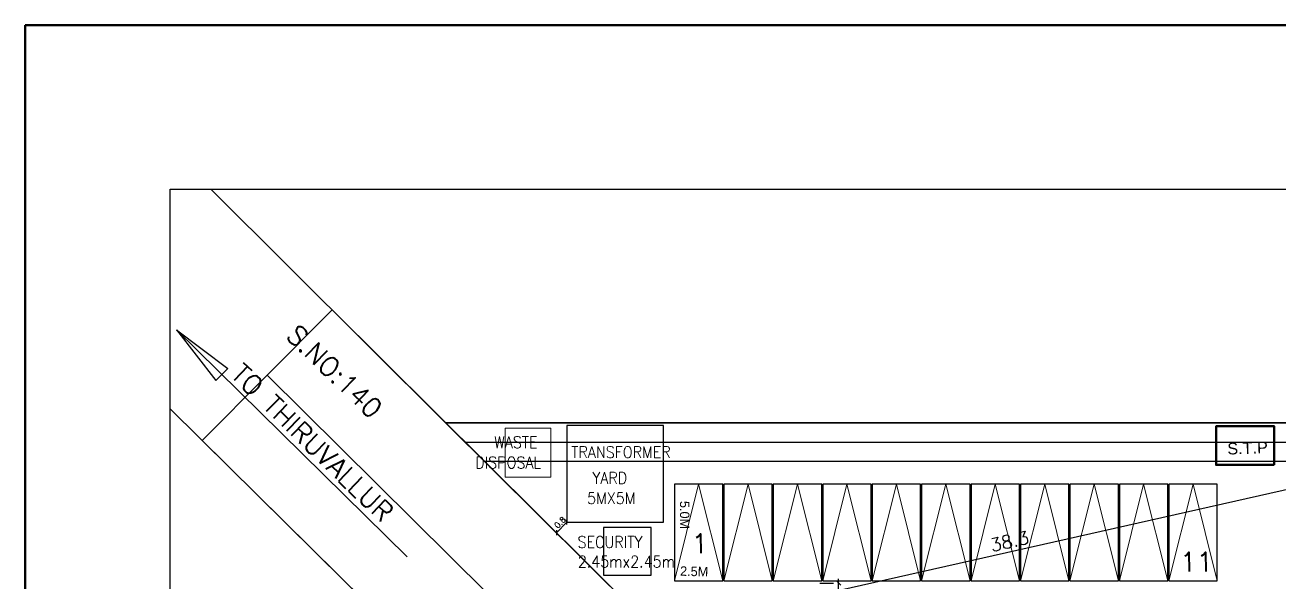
# Model space of a CAD drawing. Header units: metres. Extents: x -178271 to 51524, y -130823 to -18998.
# Drawn here: x -177817.9 to -177753.1, y -113913.9 to -113885.1 of the extents above; entities that cross this region are included whole.
import ezdxf

# ---------------------------------------------------------------- set-up
doc = ezdxf.new("R2010")
doc.units = ezdxf.units.M
doc.header["$MEASUREMENT"] = 0
doc.linetypes.add('DOT2', pattern=[0.125, 0, -0.125])
for name, color, linetype in [('BLK_1_LVL_0_FRONT_SETBACK', 2, 'Continuous'), ('BOUND', 40, 'Continuous'), ('DRIVE_WAY', 255, 'DOT2'), ('GUARD_ROOM', 2, 'Continuous'), ('LAYER2', 1, 'Continuous'), ('PLOT_BOUNDARY', 70, 'Continuous'), ('RWH', 130, 'Continuous'), ('STEX', 1, 'Continuous'), ('SURRENDER_ROAD_WIDTH', 2, 'Continuous'), ('Text', 4, 'Continuous'), ('Topo line', 6, 'Continuous'), ('TRANSFORMER_YARD', 7, 'Continuous'), ('TRANSFORMER_YARD_ROAD', 7, 'Continuous'), ('txt', 2, 'Continuous')]:
    doc.layers.add(name, color=color, linetype=linetype)
for name, color, linetype, lineweight in [('CAR', 152, 'Continuous', 18), ('FLOOR-GROUND', 7, 'Continuous', 50), ('NOTIFIED_ROAD', 183, 'Continuous', 13), ('ROAD_WIDTH', 2, 'Continuous', 0), ('WASTE_DISPOSAL', 7, 'Continuous', 0)]:
    doc.layers.add(name, color=color, linetype=linetype, lineweight=lineweight)
doc.layers.add('PARKING_SLOT', color=30, linetype='Continuous', plot=False)
doc.layers.add('SHORTEST_DIST_TO_ROAD', color=6, linetype='Continuous', plot=False)
doc.styles.add('9 INCH', font='GOTHIC.TTF', dxfattribs={"height": 6})
doc.styles.add('ARIAL', font='arial.ttf')
doc.styles.add('ROMANS', font='romans')
doc.styles.add('RS', font='romans.shx')
doc.styles.get("Standard").update_dxf_attribs({"font": 'romans.shx'})
doc.styles.add('style1', font='romanc.shx', dxfattribs={"height": 0.7})
doc.dimstyles.new('my1', dxfattribs={"dimtxt": 0.3, "dimasz": 0.1, "dimexe": 0.12, "dimexo": 0.5, "dimgap": 0.1, "dimtad": 1, "dimtoh": 1, "dimzin": 3, "dimdsep": 46, "dimtxsty": 'RS', "dimblk": 'OBLIQUE', "dimcen": 0.09, "dimdle": 0.1, "dimclrd": 8, "dimclre": 8, "dimclrt": 4, "dimadec": 0, "dimazin": 0, "dimtfac": 1, "dimtofl": 0, "dimtmove": 0, "dimatfit": 3, "dimldrblk": 'OBLIQUE', "dimfxl": 0, "dimtolj": 1, "dimtzin": 0, "dimarcsym": 0})
doc.dimstyles.get("Standard").update_dxf_attribs({"dimtxt": 0.3, "dimasz": 0.18, "dimexe": 0.1, "dimexo": 0.22, "dimgap": 0.09, "dimtad": 1, "dimtoh": 1, "dimdec": 1, "dimzin": 0, "dimdsep": 46, "dimtxsty": 'ROMANS', "dimblk": 'OBLIQUE', "dimcen": 0.09, "dimclrd": 8, "dimclre": 8, "dimclrt": 6, "dimadec": 0, "dimazin": 0, "dimtfac": 1, "dimtdec": 1, "dimtofl": 0, "dimtmove": 0, "dimatfit": 3, "dimfxl": 0, "dimtolj": 1, "dimtzin": 0, "dimarcsym": 0})

# ---------------------------------------------------------------- blocks, each defined once
blk = doc.blocks.new('_Oblique')
at = {"color": 0, "linetype": 'ByBlock', "lineweight": -2}
blk.add_line((-0.5, -0.5), (0.5, 0.5), dxfattribs=at)
blk = doc.blocks.new('*D272')
at = {"layer": 'Defpoints', "color": 0, "ltscale": 400}
for p in [(-177790.43, -113911.33), (-177790.43, -113911.33), (-177789.889, -113910.785)]:
    blk.add_point(p, dxfattribs=at)
at = {"layer": 'TRANSFORMER_YARD_ROAD', "color": 8, "linetype": 'DOT2', "lineweight": -2, "ltscale": 400}
for p, q in [((-177790.045, -113910.63), (-177789.96, -113910.715)), ((-177790.586, -113911.175), (-177790.501, -113911.26))]:
    blk.add_line(p, q, dxfattribs=at)
at = {"layer": 'TRANSFORMER_YARD_ROAD', "color": 8, "linetype": 'Continuous', "lineweight": -2, "ltscale": 400}
blk.add_line((-177789.889, -113910.785), (-177790.43, -113911.33), dxfattribs=at)
at = {"layer": 'TRANSFORMER_YARD_ROAD', "color": 8, "lineweight": -2, "ltscale": 400, "xscale": 0.18, "yscale": 0.18, "zscale": 0.18}
for p, rotation in [((-177789.889, -113910.785), 45.18879974610537), ((-177790.43, -113911.33), 225.1887997461054)]:
    blk.add_blockref('_Oblique', p, dxfattribs=dict(at, rotation=rotation))
at = {"layer": 'TRANSFORMER_YARD_ROAD', "color": 6, "ltscale": 400, "insert": (-177790.24, -113910.799), "char_height": 0.3, "attachment_point": 5, "rotation": 45.1888, "style": 'ROMANS'}
blk.add_mtext('\\A1;0.8', dxfattribs=at)
blk = doc.blocks.new('*D273')
at = {"layer": 'Defpoints', "color": 0, "linetype": 'ByBlock'}
for p in [(-177775.847, -113913.936), (-177775.695, -113913.936), (-177775.695, -113919.936)]:
    blk.add_point(p, dxfattribs=at)
at = {"layer": 'DRIVE_WAY', "color": 8, "linetype": 'ByBlock', "lineweight": -2}
for p, q in [((-177776.82, -113913.936), (-177776.117, -113913.936)), ((-177775.847, -113920.161), (-177775.847, -113913.711)), ((-177776.82, -113919.936), (-177776.117, -113919.936))]:
    blk.add_line(p, q, dxfattribs=at)
at = {"layer": 'DRIVE_WAY', "color": 8, "linetype": 'ByBlock', "lineweight": -2, "xscale": 0.225, "yscale": 0.225, "zscale": 0.225}
for p, rotation in [((-177775.847, -113913.936), 90), ((-177775.847, -113919.936), 270)]:
    blk.add_blockref('_Oblique', p, dxfattribs=dict(at, rotation=rotation))
at = {"layer": 'DRIVE_WAY', "color": 4, "linetype": 'ByBlock', "lineweight": -2, "insert": (-177776.41, -113916.936), "char_height": 0.675, "attachment_point": 5, "rotation": 90, "style": 'RS'}
blk.add_mtext('\\A1;6.00', dxfattribs=at)
blk = doc.blocks.new('*D277')
at = {"layer": 'Defpoints', "color": 0, "ltscale": 1000}
for p in [(-177748.315, -113907.647), (-177785.679, -113916.054), (-177785.578, -113916.506)]:
    blk.add_point(p, dxfattribs=at)
at = {"layer": 'SHORTEST_DIST_TO_ROAD', "color": 8, "lineweight": -2, "ltscale": 1000}
for p, q in [((-177748.213, -113908.098), (-177785.578, -113916.506)), ((-177748.206, -113908.13), (-177748.164, -113908.318)), ((-177785.571, -113916.537), (-177785.528, -113916.725))]:
    blk.add_line(p, q, dxfattribs=at)
at = {"layer": 'SHORTEST_DIST_TO_ROAD', "color": 8, "lineweight": -2, "ltscale": 1000, "xscale": 0.405, "yscale": 0.405, "zscale": 0.405}
for p, rotation in [((-177748.213, -113908.098), 12.68060264245619), ((-177785.578, -113916.506), 192.6806026424562)]:
    blk.add_blockref('_Oblique', p, dxfattribs=dict(at, rotation=rotation))
at = {"layer": 'SHORTEST_DIST_TO_ROAD', "color": 6, "ltscale": 1000, "insert": (-177767.014, -113911.775), "char_height": 0.675, "attachment_point": 5, "rotation": 12.6806, "style": 'ROMANS'}
blk.add_mtext('\\A1;38.3', dxfattribs=at)
blk = doc.blocks.new('carr1')
at = {"layer": 'CAR', "color": 8}
blk.add_lwpolyline([(2.5, -5.031), (0, -5.031), (0, -0.031), (2.5, -0.031)], close=True, dxfattribs=at)
blk.add_lwpolyline([(2.5, -5.031), (1.25, -0.031), (0, -5.031)], dxfattribs=at)

msp = doc.modelspace()

# ---------------------------------------------------------------- linework, layer by layer
at = {"layer": 'BLK_1_LVL_0_FRONT_SETBACK'}
msp.add_lwpolyline([(-177748.315, -113907.647), (-177794.144, -113907.647), (-177769.974, -113931.651), (-177756.622, -113935.147), (-177748.315, -113935.147)], close=True, dxfattribs=at)
at = {"layer": 'BOUND', "ltscale": 150}
for p, q in [((-177769.974, -113931.651), (-177796.158, -113905.647)), ((-177796.158, -113905.647), (-177695.706, -113905.647))]:
    msp.add_line(p, q, dxfattribs=at)
at = {"layer": 'FLOOR-GROUND', "color": 64}
msp.add_lwpolyline([(-177817.892, -113885.098), (-177528.236, -113885.098), (-177528.236, -114013.31), (-177817.892, -114013.31)], close=True, dxfattribs=at)
at = {"layer": 'FLOOR-GROUND', "color": 120, "linetype": 'ByBlock'}
msp.add_lwpolyline([(-177753.335, -113907.826), (-177756.335, -113907.827), (-177756.335, -113905.827), (-177753.335, -113905.826)], close=True, dxfattribs=at)
at = {"layer": 'GUARD_ROOM', "ltscale": 400}
msp.add_lwpolyline([(-177787.989, -113913.517), (-177785.539, -113913.517), (-177785.539, -113911.067), (-177787.989, -113911.067)], close=True, dxfattribs=at)
at = {"layer": 'LAYER2', "ltscale": 1000}
for p, q in [((-177808.285, -113893.585), (-177796.158, -113905.647)), ((-177798.144, -113912.58), (-177810.061, -113900.849)), ((-177810.061, -113900.849), (-177808.033, -113903.47)), ((-177810.061, -113900.849), (-177807.418, -113902.845)), ((-177807.418, -113902.845), (-177808.033, -113903.47)), ((-177776.479, -113938.437), (-177810.394, -113904.932))]:
    msp.add_line(p, q, dxfattribs=at)
at = {"layer": 'LAYER2', "color": 6, "ltscale": 1000}
msp.add_lwpolyline([(-177796.158, -113905.647), (-177695.706, -113905.647), (-177702.046, -113946.473), (-177709.001, -113947.613), (-177769.974, -113931.651)], close=True, dxfattribs=at)
at = {"layer": 'NOTIFIED_ROAD', "color": 1}
msp.add_lwpolyline([(-177808.734, -113906.572), (-177802.017, -113899.819), (-177769.974, -113931.651), (-177759.264, -113947.036), (-177768.226, -113952.398), (-177776.479, -113938.437), (-177808.734, -113906.572)], close=True, dxfattribs=at)
at = {"layer": 'PARKING_SLOT', "linetype": 'Continuous'}
for points in [[(-177781.832, -113908.824), (-177784.332, -113908.824), (-177784.332, -113913.824), (-177781.832, -113913.824)], [(-177779.277, -113908.824), (-177781.777, -113908.824), (-177781.777, -113913.824), (-177779.277, -113913.824)], [(-177776.721, -113908.824), (-177779.221, -113908.824), (-177779.221, -113913.824), (-177776.721, -113913.824)], [(-177774.166, -113908.824), (-177776.666, -113908.824), (-177776.666, -113913.824), (-177774.166, -113913.824)], [(-177771.61, -113908.824), (-177774.11, -113908.824), (-177774.11, -113913.824), (-177771.61, -113913.824)], [(-177769.055, -113908.824), (-177771.555, -113908.824), (-177771.555, -113913.824), (-177769.055, -113913.824)], [(-177766.499, -113908.824), (-177768.999, -113908.824), (-177768.999, -113913.824), (-177766.499, -113913.824)], [(-177763.944, -113908.824), (-177766.444, -113908.824), (-177766.444, -113913.824), (-177763.944, -113913.824)], [(-177761.388, -113908.824), (-177763.888, -113908.824), (-177763.888, -113913.824), (-177761.388, -113913.824)], [(-177758.832, -113908.824), (-177761.332, -113908.824), (-177761.332, -113913.824), (-177758.832, -113913.824)], [(-177756.277, -113908.824), (-177758.777, -113908.824), (-177758.777, -113913.824), (-177756.277, -113913.824)]]:
    msp.add_lwpolyline(points, close=True, dxfattribs=at)
at = {"layer": 'PLOT_BOUNDARY', "linetype": 'ByBlock'}
msp.add_lwpolyline([(-177796.158, -113905.647), (-177695.706, -113905.647), (-177702.046, -113946.473), (-177709.001, -113947.613), (-177769.974, -113931.651)], close=True, dxfattribs=at)
at = {"layer": 'ROAD_WIDTH'}
msp.add_lwpolyline([(-177808.734, -113906.572), (-177802.017, -113899.819), (-177769.974, -113931.651), (-177759.264, -113947.036), (-177768.226, -113952.398), (-177776.479, -113938.437), (-177808.734, -113906.572)], close=True, dxfattribs=at)
at = {"layer": 'RWH', "ltscale": 400}
msp.add_lwpolyline([(-177769.974, -113931.651), (-177709.001, -113947.613), (-177702.046, -113946.473), (-177695.706, -113905.647), (-177796.158, -113905.647), (-177795.151, -113906.647), (-177696.874, -113906.647), (-177702.923, -113945.604), (-177708.953, -113946.592), (-177769.721, -113930.684)], close=True, dxfattribs=at)
at = {"layer": 'STEX', "ltscale": 1500}
msp.add_lwpolyline([(-177810.394, -113893.585), (-177628.712, -113893.585), (-177628.712, -114008.956), (-177810.394, -114008.956)], close=True, dxfattribs=at)
at = {"layer": 'SURRENDER_ROAD_WIDTH'}
msp.add_lwpolyline([(-177808.734, -113906.572), (-177802.017, -113899.819), (-177769.974, -113931.651), (-177759.264, -113947.036), (-177768.226, -113952.398), (-177776.479, -113938.437), (-177808.734, -113906.572)], close=True, dxfattribs=at)
at = {"layer": 'SURRENDER_ROAD_WIDTH', "ltscale": 1000}
msp.add_lwpolyline([(-177805.376, -113903.195), (-177773.227, -113935.044), (-177763.844, -113949.776)], dxfattribs=at)
at = {"layer": 'TRANSFORMER_YARD'}
msp.add_lwpolyline([(-177789.889, -113910.785), (-177784.889, -113910.785), (-177784.889, -113905.785), (-177789.889, -113905.785)], close=True, dxfattribs=at)
at = {"layer": 'WASTE_DISPOSAL', "color": 2}
msp.add_lwpolyline([(-177793.072, -113908.464), (-177790.716, -113908.464), (-177790.716, -113905.934), (-177793.072, -113905.934)], close=True, dxfattribs=at)

# ---------------------------------------------------------------- block references
at = {"layer": 'CAR', "xscale": -1, "rotation": 359.9999999990358}
for p in [(-177781.832, -113908.793), (-177779.277, -113908.793), (-177776.721, -113908.793), (-177774.166, -113908.793), (-177771.61, -113908.793), (-177769.055, -113908.793), (-177766.499, -113908.793), (-177763.944, -113908.793), (-177761.388, -113908.793), (-177758.832, -113908.793), (-177756.277, -113908.793)]:
    msp.add_blockref('carr1', p, dxfattribs=at)

# ---------------------------------------------------------------- texts
at = {"layer": 'Text', "color": 0, "linetype": 'ByBlock', "lineweight": 18, "style": 'ARIAL'}
msp.add_text('S.T.P', height=0.6, rotation=2.13151, dxfattribs=at).set_placement((-177755.746, -113907.293))
at = {"layer": 'Text', "style": '9 INCH'}
for s, rotation, p in [('5.0M', 270.16751, (-177784.047, -113909.688)), ('2.5M', 358.29144, (-177784.046, -113913.551))]:
    msp.add_text(s, height=0.49, rotation=rotation, dxfattribs=at).set_placement(p)
at = {"layer": 'Text', "ltscale": 1000, "char_height": 1, "width": 13467.10051, "attachment_point": 1, "rotation": 315.94956}
for s, insert in [('{\\Fsimplex|c0;S.NO:140}', (-177803.765, -113900.502)), ('{\\Fsimplex|c0;TO THIRUVALLUR}', (-177806.643, -113902.508))]:
    msp.add_mtext(s, dxfattribs=dict(at, insert=insert))
at = {"layer": 'Topo line', "ltscale": 500}
for s, p in [('1', (-177783.443, -113912.388)), ('11', (-177758.204, -113913.345))]:
    msp.add_text(s, height=1, rotation=0.61872, dxfattribs=at).set_placement(p)
at = {"layer": 'txt', "lineweight": 25, "style": 'style1', "width": 0.9}
for s, p in [('WASTE', (-177793.651, -113906.955)), ('TRANSFORMER', (-177789.663, -113907.467)), ('DISPOSAL', (-177794.626, -113908.004)), ('YARD', (-177788.576, -113908.8)), ('5MX5M', (-177788.844, -113909.844)), ('SECURITY', (-177789.335, -113912.116)), ('2.45mx2.45m', (-177789.323, -113913.119))]:
    msp.add_text(s, height=0.6, dxfattribs=at).set_placement(p)

# ---------------------------------------------------------------- dimensions: what is measured, and where the dimension line sits
at = {"layer": 'DRIVE_WAY', "linetype": 'ByBlock', "lineweight": -2}
dim = msp.add_linear_dim(base=(-177775.847, -113913.936), p1=(-177775.695, -113919.936), p2=(-177775.695, -113913.936), angle=90, dimstyle='my1', override={"dimscale": 2.25, "dimpost": '\\X'}, dxfattribs=at)
dim.commit()
dim.dimension.update_dxf_attribs({"geometry": '*D273', "text_midpoint": (-177776.41, -113916.936)})
at = {"layer": 'SHORTEST_DIST_TO_ROAD', "ltscale": 1000}
dim = msp.add_aligned_dim(p1=(-177748.315, -113907.647), p2=(-177785.679, -113916.054), distance=0.463, dimstyle='Standard', override={"dimscale": 2.25}, dxfattribs=at)
dim.commit()
dim.dimension.update_dxf_attribs({"geometry": '*D277', "text_midpoint": (-177767.014, -113911.775)})
at = {"layer": 'TRANSFORMER_YARD_ROAD', "ltscale": 400}
dim = msp.add_linear_dim(base=(-177790.43, -113911.33), p1=(-177789.889, -113910.785), p2=(-177790.43, -113911.33), angle=225.1888, dimstyle='Standard', override={"dimfxl": 0.18}, dxfattribs=at)
dim.commit()
dim.dimension.update_dxf_attribs({"geometry": '*D272', "text_midpoint": (-177790.07, -113910.968), "dimtype": 161})

doc.saveas('drawing.dxf')
